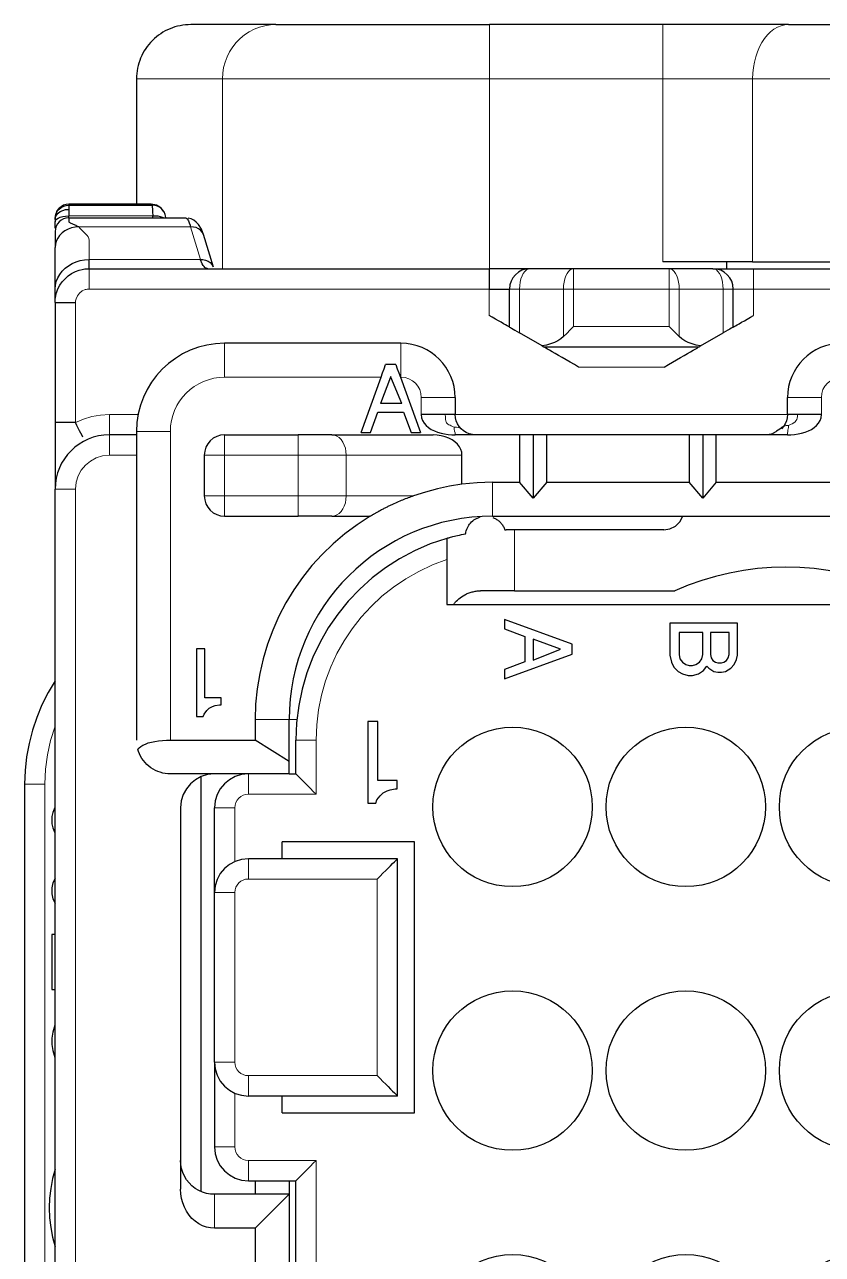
# Model space of a CAD drawing. Header units: millimetres. Extents: x 1762 to 3573, y 2019 to 2959.
# Drawn here: x 1972.1 to 1993.27, y 2803.15 to 2835.79 of the extents above; entities that cross this region are included whole.
import ezdxf

# ---------------------------------------------------------------- set-up
doc = ezdxf.new("R2010")
doc.units = ezdxf.units.MM
doc.layers.add('AM_6', color=3, linetype='Continuous', lineweight=25)
doc.layers.add('线色线径', color=1, linetype='Continuous')

# ---------------------------------------------------------------- blocks, each defined once
blk = doc.blocks.new('*U18')
blk.add_circle((0, 0), 2.117)
blk = doc.blocks.new('*U19')
at = {"layer": 'AM_6', "color": 0, "linetype": 'ByBlock', "lineweight": -2, "transparency": 16777216}
for p in [(0, 21), (4.6, 21), (9.2, 21), (13.8, 21), (18.4, 21), (23, 21), (0, 14), (4.6, 14), (9.2, 14), (13.8, 14), (18.4, 14), (23, 14), (0, 7), (4.6, 7), (9.2, 7), (13.8, 7), (18.4, 7), (23, 7), (0, 0), (4.6, 0), (9.2, 0), (13.8, 0), (18.4, 0), (23, 0)]:
    blk.add_blockref('*U18', p, dxfattribs=at)
blk = doc.blocks.new('A$C4F331E43')
at = {"layer": 'AM_6', "lineweight": 25}
for points in [[(4.41, 62.82), (4.34, 62.818), (4.27, 62.813), (4.199, 62.804), (4.13, 62.792), (4.06, 62.777), (3.992, 62.758), (3.925, 62.736), (3.86, 62.711), (3.795, 62.682), (3.732, 62.651), (3.671, 62.616), (3.612, 62.578), (3.554, 62.538), (3.498, 62.495), (3.445, 62.449), (3.394, 62.4), (3.345, 62.349), (3.299, 62.296), (3.255, 62.24), (3.214, 62.182), (3.176, 62.122), (3.141, 62.06), (3.109, 61.997), (3.08, 61.933), (3.055, 61.867), (3.033, 61.8), (3.013, 61.731), (2.998, 61.662), (2.986, 61.592), (2.977, 61.521), (2.972, 61.451), (2.97, 61.38)], [(6.672, 62.82), (4.41, 62.82)], [(6.672, 62.82), (6.731, 62.82), (6.805, 62.82), (6.894, 62.82), (6.998, 62.82), (7.116, 62.82), (7.248, 62.82), (7.393, 62.82), (7.552, 62.82), (7.724, 62.82), (7.908, 62.82), (8.104, 62.82), (8.311, 62.82), (8.529, 62.82), (8.757, 62.82), (8.995, 62.82), (9.241, 62.82), (9.496, 62.82), (9.759, 62.82), (10.029, 62.82), (10.304, 62.82), (10.585, 62.82), (10.871, 62.82), (11.161, 62.82), (11.454, 62.82), (11.749, 62.82), (12.046, 62.82), (12.344, 62.82)], [(16.943, 62.82), (12.344, 62.82)], [(20.277, 62.82), (20.061, 62.82), (19.837, 62.82), (19.603, 62.82), (19.361, 62.82), (19.111, 62.82), (18.855, 62.82), (18.593, 62.82), (18.326, 62.82), (18.055, 62.82), (17.78, 62.82), (17.502, 62.82), (17.223, 62.82), (16.943, 62.82)], [(20.277, 62.82), (20.656, 62.82), (21.044, 62.82), (21.442, 62.82)], [(2.97, 61.38), (2.97, 58.05)], [(1.17, 58.05), (1.102, 58.043), (1.037, 58.025), (1.004, 58.01), (0.973, 57.991), (0.943, 57.969), (0.915, 57.945), (0.891, 57.917), (0.869, 57.887), (0.85, 57.855), (0.835, 57.822), (0.817, 57.758), (0.81, 57.69)], [(0.81, 57.677), (0.816, 57.74), (0.835, 57.805), (0.869, 57.866), (0.915, 57.922), (0.973, 57.967), (1.038, 57.999), (1.105, 58.017), (1.17, 58.023)], [(0.81, 57.645), (0.819, 57.705), (0.846, 57.762), (0.889, 57.813), (0.946, 57.856), (1.014, 57.888), (1.09, 57.908), (1.17, 57.915)], [(1.17, 58.05), (1.17, 58.036), (1.17, 58.029)], [(3.364, 58.05), (1.17, 58.05)], [(1.17, 58.023), (1.17, 58.012), (1.17, 58.004), (1.17, 57.997), (1.17, 57.958), (1.17, 57.915)], [(1.17, 58.023), (3.385, 58.023)], [(1.17, 57.915), (1.17, 57.864), (1.17, 57.808), (1.17, 57.775), (1.17, 57.741)], [(3.695, 57.86), (3.664, 57.904), (3.627, 57.944), (3.588, 57.977), (3.544, 58.004), (3.499, 58.025), (3.453, 58.039), (3.408, 58.047), (3.363, 58.05)], [(3.364, 58.05), (3.373, 58.046), (3.381, 58.035), (3.384, 58.026)], [(3.385, 58.023), (3.386, 58.012), (3.387, 58.004), (3.387, 57.996), (3.388, 57.984), (3.389, 57.975), (3.393, 57.93), (3.396, 57.875), (3.399, 57.813), (3.401, 57.778), (3.402, 57.741)], [(3.7, 57.851), (3.656, 57.912), (3.597, 57.962), (3.529, 57.997), (3.456, 58.017), (3.385, 58.023)], [(3.749, 57.69), (3.736, 57.748), (3.729, 57.776), (3.72, 57.802), (3.711, 57.827), (3.701, 57.85)], [(0.81, 57.587), (0.819, 57.621), (0.846, 57.654), (0.889, 57.683), (0.946, 57.708), (1.014, 57.726), (1.09, 57.738), (1.17, 57.741)], [(1.17, 57.69), (1.097, 57.683), (1.03, 57.662), (0.969, 57.629), (0.915, 57.585), (0.871, 57.531), (0.838, 57.47), (0.817, 57.403), (0.81, 57.33)], [(0.81, 57.677), (0.81, 57.659), (0.81, 57.645)], [(0.81, 57.645), (0.81, 57.628), (0.81, 57.609), (0.81, 57.598), (0.81, 57.587)], [(0.81, 57.421), (0.81, 57.443), (0.81, 57.49), (0.81, 57.538), (0.81, 57.562), (0.81, 57.587)], [(1.17, 57.687), (1.17, 57.7), (1.17, 57.72), (1.17, 57.741)], [(1.17, 57.69), (1.17, 57.679), (1.17, 57.659), (1.17, 57.629), (1.17, 57.616), (1.17, 57.602), (1.172, 57.592), (1.178, 57.583), (1.187, 57.574), (1.199, 57.565), (1.214, 57.556), (1.231, 57.547), (1.25, 57.538), (1.27, 57.529), (1.292, 57.52), (1.314, 57.511), (1.336, 57.502), (1.359, 57.492), (1.381, 57.482), (1.402, 57.471), (1.422, 57.461), (1.44, 57.449)], [(1.17, 57.69), (4.275, 57.69)], [(3.402, 57.741), (3.466, 57.743), (3.533, 57.74), (3.598, 57.73), (3.656, 57.713), (3.704, 57.691)], [(3.407, 57.687), (3.406, 57.697), (3.404, 57.719), (3.402, 57.741)], [(4.275, 57.69), (4.283, 57.689), (4.305, 57.677), (4.321, 57.661), (4.337, 57.637), (4.352, 57.607), (4.372, 57.556), (4.391, 57.493), (4.393, 57.485), (4.395, 57.477), (4.399, 57.463), (4.402, 57.449)], [(4.745, 57.248), (4.692, 57.393), (4.613, 57.516), (4.557, 57.576), (4.494, 57.626), (4.421, 57.663), (4.34, 57.684)], [(1.44, 57.449), (1.341, 57.442), (1.245, 57.422), (1.154, 57.389), (1.07, 57.345), (0.995, 57.289), (0.93, 57.224), (0.879, 57.151), (0.841, 57.072), (0.818, 56.989), (0.81, 56.903)], [(0.81, 57.33), (0.81, 57.315), (0.81, 57.281), (0.81, 57.271), (0.81, 57.259), (0.81, 57.25), (0.81, 57.238), (0.81, 57.222), (0.81, 57.204), (0.81, 57.184), (0.81, 57.162), (0.81, 57.138), (0.81, 57.113), (0.81, 57.087), (0.81, 57.06), (0.81, 57.033), (0.81, 57.006), (0.81, 56.979), (0.81, 56.953), (0.81, 56.927), (0.81, 56.903)], [(4.745, 57.248), (4.716, 57.308), (4.673, 57.36), (4.617, 57.402), (4.551, 57.432), (4.479, 57.447), (4.402, 57.449)], [(5.01, 56.38), (4.878, 56.814), (4.745, 57.248)], [(0.81, 55.802), (0.81, 56.062), (0.81, 56.322), (0.81, 56.369), (0.81, 56.424), (0.81, 56.485), (0.81, 56.552), (0.81, 56.622), (0.81, 56.694), (0.81, 56.766), (0.81, 56.836), (0.81, 56.903)], [(0.81, 55.802), (0.818, 55.903), (0.841, 56.003), (0.879, 56.1), (0.931, 56.191), (0.996, 56.276), (1.074, 56.353), (1.162, 56.42), (1.26, 56.477), (1.366, 56.522), (1.477, 56.555), (1.593, 56.574), (1.71, 56.581)], [(1.71, 56.34), (1.71, 56.363), (1.71, 56.401), (1.71, 56.458), (1.71, 56.533), (1.71, 56.556), (1.71, 56.581)], [(4.816, 56.351), (4.806, 56.356), (4.796, 56.364), (4.785, 56.373), (4.762, 56.398), (4.739, 56.429), (4.717, 56.468), (4.695, 56.513), (4.686, 56.535), (4.676, 56.558), (4.672, 56.569), (4.667, 56.581)], [(4.667, 56.581), (4.734, 56.581), (4.803, 56.568), (4.869, 56.541), (4.928, 56.502), (4.974, 56.451), (5.005, 56.394)], [(19.324, 56.52), (19.142, 56.52), (18.95, 56.52), (18.749, 56.52), (18.541, 56.52), (18.326, 56.52), (18.104, 56.52), (17.878, 56.52), (17.648, 56.52), (17.415, 56.52), (17.179, 56.52), (16.943, 56.52)], [(18.63, 56.52), (18.63, 56.34)], [(19.324, 56.52), (19.748, 56.52), (20.183, 56.52), (20.629, 56.52), (21.085, 56.52), (21.55, 56.52), (22.025, 56.52), (22.509, 56.52), (23.001, 56.52)], [(0.81, 55.44), (0.811, 55.472), (0.812, 55.504), (0.815, 55.536), (0.819, 55.567), (0.831, 55.633), (0.848, 55.698), (0.886, 55.802), (0.937, 55.901), (1, 55.993), (1.074, 56.076), (1.157, 56.15), (1.249, 56.213), (1.348, 56.264), (1.452, 56.302), (1.524, 56.321), (1.597, 56.333), (1.625, 56.336), (1.654, 56.338), (1.682, 56.34), (1.71, 56.34)], [(1.71, 56.34), (12.33, 56.34)], [(4.865, 56.34), (4.852, 56.341), (4.843, 56.342), (4.834, 56.344), (4.827, 56.346), (4.816, 56.351)], [(4.816, 56.351), (4.863, 56.349), (4.909, 56.34)], [(12.33, 56.34), (12.33, 56.316), (12.33, 56.285), (12.33, 56.239), (12.33, 56.202), (12.33, 56.16), (12.33, 56.114), (12.33, 56.038), (12.33, 55.959), (12.33, 55.878), (12.33, 55.8)], [(13.41, 56.34), (13.384, 56.34), (13.352, 56.34), (13.309, 56.34), (13.256, 56.34), (13.193, 56.34), (13.121, 56.34), (13.041, 56.34), (12.954, 56.34), (12.861, 56.34), (12.763, 56.34), (12.659, 56.34), (12.552, 56.34), (12.442, 56.34), (12.33, 56.34)], [(13.41, 56.34), (13.301, 56.329), (13.2, 56.298), (13.108, 56.248), (13.028, 56.182), (12.962, 56.102), (12.912, 56.01), (12.881, 55.909), (12.87, 55.8)], [(14.574, 56.34), (13.41, 56.34)], [(17.106, 56.34), (14.574, 56.34)], [(18.27, 56.34), (17.106, 56.34)], [(18.81, 55.8), (18.799, 55.909), (18.768, 56.01), (18.718, 56.102), (18.652, 56.182), (18.572, 56.248), (18.48, 56.298), (18.379, 56.329), (18.27, 56.34)], [(18.27, 56.34), (18.278, 56.34), (18.301, 56.34), (18.34, 56.34), (18.394, 56.34), (18.461, 56.34), (18.542, 56.34), (18.634, 56.34), (18.736, 56.34), (18.848, 56.34), (18.967, 56.34), (19.092, 56.34), (19.22, 56.34), (19.35, 56.34)], [(19.35, 56.34), (26.37, 56.34)], [(0.81, 55.44), (0.81, 55.461), (0.81, 55.49), (0.81, 55.532), (0.81, 55.586), (0.81, 55.652), (0.81, 55.729), (0.81, 55.764), (0.81, 55.802)], [(12.33, 55.8), (12.414, 55.8), (12.497, 55.8), (12.575, 55.8), (12.647, 55.8), (12.712, 55.8), (12.781, 55.8), (12.831, 55.8), (12.861, 55.8)], [(12.87, 54.79), (12.87, 55.8)], [(18.81, 54.79), (18.81, 55.8)], [(0.81, 55.44), (0.834, 55.44), (0.865, 55.44), (0.911, 55.44), (0.968, 55.44), (1.036, 55.44), (1.112, 55.44), (1.191, 55.44), (1.272, 55.44), (1.35, 55.44)], [(0.81, 55.44), (0.81, 52.254)], [(12.87, 54.79), (12.844, 54.805), (12.811, 54.824), (12.767, 54.849), (12.712, 54.881), (12.647, 54.918), (12.575, 54.96), (12.497, 55.005), (12.414, 55.053), (12.33, 55.101)], [(18.81, 54.79), (18.836, 54.805), (18.869, 54.824), (18.913, 54.849), (18.968, 54.881), (19.033, 54.918), (19.105, 54.96), (19.183, 55.005), (19.266, 55.053), (19.35, 55.101)], [(12.87, 54.79), (12.894, 54.776), (12.923, 54.759), (12.964, 54.735), (13.014, 54.706), (13.073, 54.672), (13.14, 54.634)], [(13.738, 54.289), (13.14, 54.634)], [(14.304, 54.54), (14.236, 54.481), (14.155, 54.428), (14.064, 54.382), (13.962, 54.343), (13.853, 54.312), (13.738, 54.289)], [(14.574, 54.81), (14.48, 54.716), (14.389, 54.625), (14.304, 54.54)], [(17.106, 54.81), (17.2, 54.716), (17.291, 54.625), (17.376, 54.54)], [(17.942, 54.289), (17.827, 54.312), (17.718, 54.343), (17.616, 54.382), (17.525, 54.428), (17.444, 54.481), (17.376, 54.54)], [(17.942, 54.289), (18.54, 54.634)], [(18.81, 54.79), (18.786, 54.776), (18.757, 54.759), (18.716, 54.735), (18.666, 54.706), (18.607, 54.672), (18.54, 54.634)], [(5.31, 54.36), (5.071, 54.348), (4.838, 54.312), (4.614, 54.255), (4.399, 54.176), (4.195, 54.078), (4.002, 53.96), (3.822, 53.826), (3.655, 53.675), (3.504, 53.508), (3.37, 53.328), (3.252, 53.135), (3.154, 52.931), (3.075, 52.716), (3.018, 52.492), (2.982, 52.259), (2.97, 52.02)], [(9.99, 54.36), (5.31, 54.36)], [(11.43, 52.92), (11.423, 53.067), (11.401, 53.21), (11.365, 53.348), (11.317, 53.481), (11.256, 53.606), (11.184, 53.725), (11.101, 53.836), (11.008, 53.938), (10.906, 54.031), (10.795, 54.114), (10.676, 54.186), (10.551, 54.247), (10.418, 54.295), (10.28, 54.331), (10.137, 54.353), (9.99, 54.36)], [(13.738, 54.289), (13.762, 54.275), (13.77, 54.27)], [(13.77, 54.27), (17.91, 54.27)], [(14.705, 53.73), (14.593, 53.795), (14.481, 53.859), (14.374, 53.921), (14.271, 53.981), (14.174, 54.037), (14.085, 54.088), (14.005, 54.134), (13.936, 54.174), (13.877, 54.208), (13.831, 54.235), (13.797, 54.254), (13.777, 54.266)], [(16.975, 53.73), (17.087, 53.795), (17.199, 53.859), (17.306, 53.921), (17.409, 53.981), (17.506, 54.037), (17.595, 54.088), (17.675, 54.134), (17.744, 54.174), (17.803, 54.208), (17.849, 54.235), (17.883, 54.254), (17.903, 54.266)], [(17.942, 54.289), (17.918, 54.275), (17.91, 54.27)], [(21.69, 54.36), (21.543, 54.353), (21.4, 54.331), (21.262, 54.295), (21.13, 54.247), (21.004, 54.186), (20.885, 54.114), (20.774, 54.031), (20.672, 53.938), (20.579, 53.836), (20.496, 53.725), (20.424, 53.606), (20.363, 53.481), (20.315, 53.348), (20.279, 53.21), (20.257, 53.067), (20.25, 52.92)], [(9.462, 53.46), (9.503, 53.574), (9.543, 53.686), (9.583, 53.794)], [(9.853, 53.794), (9.583, 53.794)], [(9.853, 53.794), (9.892, 53.686), (9.932, 53.574), (9.974, 53.46)], [(8.93, 51.994), (9.462, 53.46)], [(9.711, 53.46), (9.448, 52.759)], [(9.718, 53.479), (9.711, 53.46)], [(9.725, 53.46), (9.718, 53.479)], [(10.01, 52.759), (9.725, 53.46)], [(9.974, 53.46), (10.505, 51.994)], [(11.43, 52.92), (11.43, 52.47)], [(20.25, 52.47), (20.25, 52.92)], [(10.01, 52.759), (9.448, 52.759)], [(0.81, 52.254), (0.81, 52.124), (0.81, 51.991), (0.81, 51.857), (0.81, 51.722), (0.81, 51.588), (0.81, 51.456), (0.81, 51.327), (0.81, 51.203), (0.81, 51.085), (0.81, 50.973), (0.81, 50.87), (0.81, 50.777), (0.81, 50.695), (0.81, 50.624), (0.81, 50.567), (0.81, 50.525), (0.81, 50.499), (0.81, 50.49)], [(1.35, 52.254), (1.272, 52.254), (1.191, 52.254), (1.112, 52.254), (1.036, 52.254), (0.99, 52.254), (0.948, 52.254), (0.911, 52.254), (0.865, 52.254), (0.834, 52.254), (0.816, 52.254)], [(1.545, 51.871), (1.524, 51.914), (1.494, 51.971), (1.461, 52.035), (1.426, 52.105), (1.388, 52.178), (1.35, 52.254)], [(9.178, 51.994), (9.38, 52.534)], [(9.38, 52.534), (10.055, 52.534)], [(10.055, 52.534), (10.258, 51.994)], [(10.53, 52.47), (10.539, 52.384), (10.564, 52.307), (10.604, 52.238), (10.657, 52.176), (10.721, 52.122), (10.794, 52.075), (10.876, 52.035), (10.963, 52.002), (11.055, 51.975), (11.149, 51.955), (11.244, 51.941), (11.338, 51.933), (11.43, 51.93)], [(11.166, 52.47), (11.091, 52.47), (11.009, 52.47), (10.921, 52.47), (10.827, 52.47), (10.73, 52.47), (10.631, 52.47), (10.53, 52.47)], [(11.43, 52.47), (11.407, 52.47), (11.379, 52.47), (11.341, 52.47), (11.292, 52.47), (11.234, 52.47), (11.166, 52.47)], [(11.588, 52.088), (11.533, 52.153), (11.489, 52.225), (11.456, 52.303), (11.437, 52.386), (11.43, 52.47)], [(20.25, 52.47), (20.243, 52.386), (20.224, 52.303), (20.191, 52.225), (20.147, 52.153), (20.092, 52.088)], [(20.25, 51.93), (20.342, 51.933), (20.436, 51.941), (20.531, 51.955), (20.625, 51.975), (20.717, 52.002), (20.804, 52.035), (20.886, 52.075), (20.959, 52.122), (21.023, 52.176), (21.076, 52.238), (21.116, 52.307), (21.141, 52.384), (21.15, 52.47)], [(20.514, 52.47), (20.446, 52.47), (20.388, 52.47), (20.339, 52.47), (20.3, 52.47), (20.273, 52.47), (20.256, 52.47)], [(21.15, 52.47), (21.049, 52.47), (20.95, 52.47), (20.853, 52.47), (20.76, 52.47), (20.671, 52.47), (20.589, 52.47), (20.514, 52.47)], [(2.25, 51.93), (2.103, 51.923), (1.96, 51.901), (1.822, 51.865), (1.689, 51.817), (1.564, 51.756), (1.445, 51.684), (1.334, 51.601), (1.232, 51.508), (1.139, 51.406), (1.056, 51.295), (0.984, 51.176), (0.923, 51.051), (0.875, 50.918), (0.839, 50.78), (0.817, 50.637), (0.81, 50.49)], [(2.97, 51.93), (2.25, 51.93)], [(2.97, 52.02), (2.97, 43.83)], [(5.31, 51.93), (5.201, 51.919), (5.1, 51.888), (5.008, 51.838), (4.928, 51.772), (4.862, 51.692), (4.812, 51.6), (4.781, 51.499), (4.77, 51.39)], [(5.31, 51.93), (7.264, 51.93)], [(8.155, 51.93), (8.05, 51.93), (7.935, 51.93), (7.811, 51.93), (7.681, 51.93), (7.545, 51.93), (7.406, 51.93), (7.264, 51.93)], [(8.155, 51.93), (10.846, 51.93)], [(8.93, 51.994), (9.178, 51.994)], [(10.258, 51.994), (10.505, 51.994)], [(11.61, 51.39), (11.602, 51.467), (11.579, 51.542), (11.541, 51.614), (11.489, 51.682), (11.423, 51.744), (11.346, 51.798), (11.259, 51.844), (11.164, 51.881), (11.061, 51.908), (10.955, 51.925), (10.846, 51.93)], [(13.14, 51.93), (11.43, 51.93)], [(11.97, 51.93), (11.886, 51.937), (11.803, 51.956), (11.725, 51.989), (11.653, 52.033), (11.588, 52.088)], [(13.5, 51.93), (13.14, 51.93)], [(13.14, 51.93), (13.14, 50.67)], [(13.5, 51.93), (13.5, 50.254)], [(13.86, 51.93), (13.5, 51.93)], [(13.86, 50.67), (13.86, 51.93)], [(17.64, 51.93), (13.86, 51.93)], [(17.64, 51.93), (17.64, 50.67)], [(18, 51.93), (17.64, 51.93)], [(18, 51.93), (18, 50.254)], [(18.36, 51.93), (18, 51.93)], [(18.36, 50.67), (18.36, 51.93)], [(20.25, 51.93), (18.36, 51.93)], [(19.865, 51.953), (19.71, 51.93)], [(20.127, 52.144), (20.044, 52.083), (19.958, 52.024), (19.94, 52.013), (19.922, 52.001), (19.908, 51.992), (19.893, 51.984), (19.881, 51.977), (19.871, 51.972), (19.864, 51.969)], [(1.595, 51.773), (1.591, 51.781)], [(4.77, 51.39), (4.77, 50.31)], [(11.61, 50.618), (11.61, 51.39)], [(11.61, 50.618), (11.282, 50.566), (10.957, 50.498), (10.637, 50.412), (10.321, 50.31)], [(12.42, 50.67), (12.014, 50.657), (11.61, 50.618)], [(12.42, 50.67), (13.14, 50.67)], [(13.5, 50.254), (13.14, 50.67)], [(13.86, 50.67), (13.5, 50.254)], [(13.86, 50.67), (17.64, 50.67)], [(18, 50.254), (17.64, 50.67)], [(18.36, 50.67), (18, 50.254)], [(18.36, 50.67), (26.64, 50.67)], [(0.81, 12.33), (0.81, 50.49)], [(4.77, 50.31), (4.781, 50.201), (4.812, 50.1), (4.862, 50.008), (4.928, 49.928), (5.008, 49.862), (5.1, 49.812), (5.201, 49.781), (5.31, 49.77)], [(10.321, 50.31), (10.285, 50.297), (10.25, 50.284), (10.214, 50.271), (10.178, 50.258), (10.142, 50.244), (10.105, 50.229), (10.068, 50.215), (10.031, 50.2), (9.994, 50.184), (9.957, 50.168), (9.919, 50.152), (9.881, 50.136), (9.842, 50.118), (9.803, 50.101), (9.784, 50.092), (9.764, 50.083), (9.744, 50.073), (9.724, 50.064), (9.704, 50.054), (9.684, 50.045), (9.663, 50.035), (9.643, 50.025), (9.622, 50.014), (9.601, 50.004), (9.58, 49.993), (9.559, 49.983), (9.537, 49.972), (9.516, 49.961), (9.494, 49.949), (9.472, 49.938), (9.45, 49.926), (9.427, 49.914), (9.416, 49.908), (9.405, 49.902), (9.393, 49.895), (9.382, 49.889), (9.366, 49.88), (9.35, 49.871), (9.334, 49.862), (9.318, 49.854), (9.303, 49.845), (9.288, 49.836), (9.274, 49.828), (9.26, 49.82), (9.249, 49.814), (9.238, 49.808), (9.229, 49.802), (9.22, 49.797), (9.213, 49.792), (9.2, 49.785), (9.192, 49.78), (9.182, 49.774)], [(5.31, 49.77), (7.264, 49.77)], [(9.175, 49.77), (8.828, 49.546), (8.5, 49.302), (8.189, 49.038), (7.898, 48.757), (7.627, 48.458), (7.375, 48.144), (7.145, 47.815), (6.937, 47.472), (6.75, 47.117), (6.587, 46.75), (6.447, 46.373), (6.331, 45.987), (6.24, 45.592), (6.174, 45.19), (6.133, 44.783), (6.12, 44.37)], [(12.42, 49.77), (12.142, 49.763), (11.868, 49.742), (11.598, 49.708), (11.332, 49.66), (11.07, 49.6), (10.814, 49.527), (10.563, 49.442), (10.318, 49.346), (10.079, 49.238), (9.846, 49.118), (9.62, 48.988), (9.401, 48.848), (9.189, 48.697), (8.985, 48.537), (8.789, 48.367), (8.602, 48.188), (8.423, 48.001), (8.253, 47.805), (8.093, 47.601), (7.942, 47.389), (7.802, 47.17), (7.672, 46.944), (7.553, 46.711), (7.444, 46.472), (7.348, 46.227), (7.263, 45.976), (7.19, 45.72), (7.13, 45.458), (7.082, 45.192), (7.048, 44.922), (7.027, 44.648), (7.02, 44.37)], [(8.155, 49.77), (8.05, 49.77), (7.935, 49.77), (7.811, 49.77), (7.681, 49.77), (7.545, 49.77), (7.406, 49.77), (7.264, 49.77)], [(8.155, 49.77), (9.175, 49.77)], [(11.705, 49.306), (11.708, 49.325), (11.712, 49.343), (11.723, 49.384), (11.736, 49.424), (11.752, 49.461), (11.77, 49.496), (11.791, 49.53), (11.813, 49.561), (11.838, 49.59), (11.864, 49.618), (11.895, 49.646), (11.928, 49.671), (11.945, 49.683), (11.963, 49.693), (11.981, 49.704), (11.999, 49.713), (12.018, 49.722), (12.037, 49.73), (12.057, 49.738), (12.077, 49.745), (12.096, 49.75)], [(12.42, 49.77), (50.04, 49.77)], [(12.425, 49.737), (12.466, 49.72), (12.487, 49.71), (12.508, 49.699), (12.528, 49.687), (12.548, 49.674), (12.567, 49.66), (12.586, 49.645), (12.604, 49.629), (12.621, 49.613), (12.638, 49.595), (12.654, 49.577), (12.669, 49.558), (12.683, 49.539), (12.696, 49.519), (12.709, 49.498), (12.72, 49.477), (12.731, 49.455), (12.741, 49.433), (12.749, 49.41)], [(16.965, 49.41), (17.13, 49.436), (17.277, 49.509), (17.395, 49.623), (17.474, 49.77)], [(11.205, 49.183), (11.213, 49.186), (11.224, 49.189), (11.238, 49.193), (11.247, 49.195), (11.257, 49.198), (11.267, 49.201), (11.279, 49.204), (11.305, 49.212), (11.336, 49.22), (11.369, 49.229), (11.407, 49.238), (11.448, 49.249), (11.493, 49.26), (11.541, 49.271), (11.593, 49.282), (11.648, 49.294), (11.705, 49.306)], [(12.749, 49.41), (12.757, 49.41), (12.765, 49.41), (12.772, 49.41), (12.78, 49.41)], [(13.005, 49.41), (12.892, 49.41), (12.78, 49.41)], [(16.965, 49.41), (13.005, 49.41)], [(11.205, 49.183), (10.769, 49.035), (10.351, 48.854), (9.954, 48.642), (9.577, 48.4), (9.224, 48.131), (8.894, 47.835), (8.59, 47.515), (8.312, 47.173), (8.062, 46.81), (7.841, 46.427), (7.651, 46.028), (7.492, 45.612), (7.366, 45.183), (7.275, 44.742), (7.219, 44.29), (7.2, 43.83)], [(11.205, 49.183), (11.205, 49.172), (11.205, 49.158), (11.205, 49.149), (11.205, 49.138), (11.205, 49.127), (11.205, 49.114), (11.205, 49.1), (11.205, 49.085), (11.205, 49.068), (11.205, 49.051), (11.205, 49.032), (11.205, 49.013), (11.205, 48.993), (11.205, 48.972), (11.205, 48.95), (11.205, 48.927), (11.205, 48.904), (11.205, 48.88), (11.205, 48.855), (11.205, 48.83), (11.205, 48.805), (11.205, 48.779), (11.205, 48.752), (11.205, 48.726), (11.205, 48.699), (11.205, 48.672), (11.205, 48.645), (11.205, 48.618)], [(11.205, 48.618), (11.205, 47.43)], [(23.15, 47.79), (22.796, 47.938), (22.436, 48.066), (22.072, 48.174), (21.703, 48.263), (21.331, 48.331), (20.957, 48.381), (20.581, 48.41), (20.205, 48.42), (19.829, 48.41), (19.453, 48.381), (19.079, 48.331), (18.707, 48.263), (18.339, 48.174), (17.974, 48.066), (17.614, 47.938), (17.26, 47.79)], [(11.398, 47.446), (11.411, 47.463), (11.426, 47.48), (11.44, 47.497), (11.456, 47.513), (11.488, 47.545), (11.523, 47.576), (11.559, 47.606), (11.598, 47.634), (11.639, 47.66), (11.682, 47.685), (11.705, 47.696), (11.728, 47.707), (11.751, 47.718), (11.775, 47.727), (11.8, 47.737), (11.825, 47.745), (11.851, 47.753), (11.877, 47.761), (11.904, 47.767), (11.932, 47.773), (11.96, 47.778), (11.988, 47.782), (12.017, 47.786), (12.046, 47.788), (12.075, 47.79), (12.105, 47.79)], [(13.005, 47.79), (12.817, 47.79), (12.631, 47.79), (12.449, 47.79), (12.273, 47.79), (12.105, 47.79)], [(13.005, 47.79), (17.26, 47.79)], [(11.205, 47.43), (24.03, 47.43)], [(11.398, 47.43), (11.398, 47.446)], [(4.788, 46.251), (4.563, 46.251)], [(4.563, 46.251), (4.563, 44.451)], [(4.788, 44.946), (4.788, 46.251)], [(0.81, 45.4), (0.623, 45.088), (0.46, 44.765), (0.321, 44.431), (0.207, 44.089), (0.117, 43.739), (0.052, 43.384), (0.013, 43.023), (0, 42.66)], [(5.215, 44.946), (4.788, 44.946)], [(4.99, 44.721), (5.058, 44.744)], [(5.058, 44.744), (5.17, 44.766)], [(5.17, 44.766), (5.215, 44.766)], [(5.215, 44.766), (5.215, 44.946)], [(4.563, 44.451), (4.743, 44.451)], [(4.743, 44.451), (4.765, 44.519)], [(4.765, 44.519), (4.833, 44.609)], [(4.833, 44.609), (4.9, 44.676)], [(4.9, 44.676), (4.99, 44.721)], [(6.12, 44.37), (6.12, 43.83)], [(7.02, 43.263), (7.02, 44.37)], [(3.003, 43.59), (3.037, 43.626), (3.083, 43.661), (3.14, 43.694), (3.207, 43.724), (3.284, 43.751), (3.368, 43.774), (3.46, 43.794), (3.557, 43.81), (3.659, 43.821), (3.764, 43.828), (3.87, 43.83)], [(3.87, 43.83), (6.12, 43.83)], [(7.02, 43.263), (6.12, 43.83)], [(7.2, 42.93), (7.2, 43.83)], [(3.87, 42.93), (3.801, 42.933), (3.733, 42.941), (3.665, 42.954), (3.599, 42.972), (3.534, 42.995), (3.471, 43.023), (3.411, 43.056), (3.353, 43.093), (3.298, 43.135), (3.247, 43.181), (3.199, 43.23), (3.155, 43.283), (3.115, 43.34), (3.08, 43.399), (3.049, 43.46), (3.024, 43.524), (3.003, 43.59)], [(7.02, 42.93), (7.02, 43.263)], [(7.02, 42.93), (3.87, 42.93)], [(5.04, 42.93), (4.859, 42.912), (4.69, 42.859), (4.537, 42.776), (4.404, 42.666), (4.294, 42.533), (4.211, 42.38), (4.158, 42.211), (4.14, 42.03)], [(4.68, 42.855), (4.68, 31.845)], [(5.94, 42.93), (5.759, 42.912), (5.59, 42.859), (5.437, 42.776), (5.304, 42.666), (5.194, 42.533), (5.111, 42.38), (5.058, 42.211), (5.04, 42.03)], [(7.02, 42.93), (7.2, 42.93)], [(7.2, 42.93), (7.222, 42.908), (7.249, 42.881), (7.286, 42.844), (7.332, 42.798), (7.386, 42.744), (7.448, 42.682), (7.516, 42.614), (7.588, 42.542), (7.663, 42.467), (7.74, 42.39)], [(0, 42.66), (0, 20.16)], [(0.753, 41.906), (0.726, 41.798)], [(0.726, 41.798), (0.726, 41.609)], [(0.807, 42.041), (0.753, 41.906)], [(4.14, 42.03), (4.14, 31.909)], [(5.04, 39.78), (5.04, 42.03)], [(0.726, 41.609), (0.753, 41.501)], [(0.753, 41.501), (0.807, 41.366)], [(6.84, 40.68), (6.84, 41.13)], [(10.35, 41.13), (6.84, 41.13)], [(10.35, 33.93), (10.35, 41.13)], [(5.94, 40.68), (5.759, 40.662), (5.59, 40.609), (5.437, 40.526), (5.304, 40.416), (5.194, 40.283), (5.111, 40.13), (5.058, 39.961), (5.04, 39.78)], [(9.9, 40.68), (5.94, 40.68)], [(9.36, 40.14), (9.437, 40.217), (9.512, 40.292), (9.584, 40.364), (9.652, 40.432), (9.714, 40.494), (9.768, 40.548), (9.814, 40.594), (9.851, 40.631), (9.878, 40.658), (9.895, 40.674)], [(9.9, 34.38), (9.9, 40.68)], [(0.81, 40.156), (0.753, 40.043)], [(0.753, 40.043), (0.726, 39.908)], [(0.726, 39.908), (0.726, 39.746)], [(0.726, 39.746), (0.753, 39.611)], [(0.753, 39.611), (0.81, 39.497)], [(5.04, 35.28), (5.04, 39.78)], [(0.81, 38.666), (0.726, 38.666)], [(0.726, 38.666), (0.726, 37.208)], [(0.726, 37.208), (0.81, 37.208)], [(0.807, 36.263), (0.753, 36.074)], [(0.753, 36.074), (0.726, 35.912)], [(0.726, 35.912), (0.726, 35.75)], [(0.726, 35.75), (0.753, 35.588)], [(0.753, 35.588), (0.807, 35.399)], [(5.04, 35.28), (5.058, 35.099), (5.111, 34.93), (5.194, 34.777), (5.304, 34.644), (5.437, 34.534), (5.59, 34.451), (5.759, 34.398), (5.94, 34.38)], [(5.04, 35.28), (5.04, 33.03)], [(9.36, 34.92), (9.437, 34.843), (9.512, 34.768), (9.584, 34.696), (9.652, 34.628), (9.714, 34.566), (9.768, 34.512), (9.814, 34.466), (9.851, 34.429), (9.878, 34.402), (9.895, 34.386)], [(9.9, 34.38), (5.94, 34.38)], [(6.84, 33.93), (6.84, 34.38)], [(6.84, 33.93), (10.35, 33.93)], [(5.04, 33.03), (5.058, 32.849), (5.111, 32.68), (5.194, 32.527), (5.304, 32.394), (5.437, 32.284), (5.59, 32.201), (5.759, 32.148), (5.94, 32.13)], [(5.04, 31.77), (4.932, 31.777), (4.825, 31.796), (4.721, 31.828), (4.622, 31.873), (4.529, 31.929), (4.443, 31.996), (4.366, 32.073), (4.299, 32.159), (4.243, 32.252), (4.198, 32.351), (4.166, 32.455), (4.147, 32.562), (4.14, 32.67)], [(7.74, 32.67), (7.663, 32.593), (7.588, 32.518), (7.516, 32.446), (7.448, 32.378), (7.386, 32.316), (7.332, 32.262), (7.286, 32.216), (7.249, 32.179), (7.222, 32.152), (7.206, 32.135)], [(0.81, 32.44), (0.742, 32.186), (0.693, 31.929), (0.664, 31.67), (0.654, 31.41), (0.664, 31.15), (0.693, 30.891), (0.742, 30.634), (0.81, 30.38)], [(5.94, 32.13), (7.2, 32.13)], [(6.12, 32.13), (6.12, 31.77)], [(7.02, 32.13), (7.02, 31.77)], [(7.2, 29.97), (7.2, 32.13)], [(5.04, 30.87), (4.932, 30.878), (4.825, 30.9), (4.721, 30.938), (4.622, 30.989), (4.529, 31.054), (4.443, 31.131), (4.366, 31.22), (4.299, 31.319), (4.243, 31.426), (4.198, 31.541), (4.166, 31.661), (4.147, 31.784), (4.14, 31.909)], [(7.02, 31.77), (5.04, 31.77)], [(7.02, 31.77), (6.12, 30.87)], [(7.02, 31.77), (7.02, 22.95)], [(6.12, 30.87), (5.04, 30.87)], [(6.12, 30.87), (6.12, 23.85)]]:
    blk.add_lwpolyline(points, dxfattribs=at)
at = {"layer": 'AM_6', "lineweight": 9}
for points in [[(5.253, 61.38), (5.261, 61.531), (5.284, 61.679), (5.323, 61.825), (5.376, 61.966), (5.443, 62.1), (5.524, 62.226), (5.618, 62.344), (5.723, 62.45), (5.838, 62.545), (5.963, 62.627), (6.095, 62.696), (6.233, 62.75), (6.377, 62.789), (6.523, 62.812), (6.672, 62.82)], [(12.344, 61.38), (12.344, 61.531), (12.344, 61.679), (12.344, 61.825), (12.344, 61.966), (12.344, 62.1), (12.344, 62.226), (12.344, 62.344), (12.344, 62.45), (12.344, 62.545), (12.344, 62.627), (12.344, 62.696), (12.344, 62.75), (12.344, 62.789), (12.344, 62.812), (12.344, 62.82)], [(16.943, 62.82), (16.943, 62.812), (16.943, 62.789), (16.943, 62.75), (16.943, 62.696), (16.943, 62.627), (16.943, 62.545), (16.943, 62.45), (16.943, 62.344), (16.943, 62.226), (16.943, 62.1), (16.943, 61.966), (16.943, 61.825), (16.943, 61.679), (16.943, 61.531), (16.943, 61.38)], [(20.277, 62.82), (20.177, 62.812), (20.079, 62.789), (19.982, 62.75), (19.889, 62.696), (19.8, 62.627), (19.717, 62.545), (19.639, 62.45), (19.569, 62.344), (19.506, 62.226), (19.452, 62.1), (19.406, 61.966), (19.371, 61.825), (19.345, 61.679), (19.329, 61.531), (19.324, 61.38)], [(5.253, 61.38), (2.97, 61.38)], [(5.253, 61.38), (5.319, 61.38), (5.4, 61.38), (5.496, 61.38), (5.607, 61.38), (5.733, 61.38), (5.873, 61.38), (6.027, 61.38), (6.194, 61.38), (6.375, 61.38), (6.569, 61.38), (6.775, 61.38), (6.993, 61.38), (7.223, 61.38), (7.464, 61.38), (7.716, 61.38), (7.978, 61.38), (8.249, 61.38), (8.529, 61.38), (8.817, 61.38), (9.113, 61.38), (9.416, 61.38), (9.725, 61.38), (10.04, 61.38), (10.36, 61.38), (10.684, 61.38), (11.011, 61.38), (11.342, 61.38), (11.675, 61.38), (12.009, 61.38), (12.344, 61.38)], [(5.253, 61.38), (5.253, 56.34)], [(16.943, 61.38), (12.344, 61.38)], [(12.344, 61.38), (12.344, 56.34)], [(19.324, 61.38), (19.142, 61.38), (18.95, 61.38), (18.749, 61.38), (18.541, 61.38), (18.326, 61.38), (18.104, 61.38), (17.878, 61.38), (17.648, 61.38), (17.415, 61.38), (17.179, 61.38), (16.943, 61.38)], [(16.943, 61.38), (16.943, 56.52)], [(19.324, 61.38), (19.719, 61.38), (20.124, 61.38), (20.538, 61.38), (20.961, 61.38), (21.393, 61.38)], [(19.324, 61.38), (19.324, 56.52)], [(1.17, 57.741), (3.402, 57.741)], [(1.71, 56.581), (1.71, 56.841), (1.71, 57.102), (1.704, 57.143), (1.686, 57.183), (1.66, 57.221), (1.627, 57.26), (1.59, 57.297), (1.55, 57.335), (1.511, 57.372), (1.473, 57.41), (1.44, 57.449)], [(1.44, 57.449), (4.402, 57.449)], [(4.667, 56.581), (4.402, 57.449)], [(1.71, 56.581), (4.667, 56.581)], [(1.71, 56.34), (1.71, 56.316), (1.71, 56.285), (1.71, 56.239), (1.71, 56.182), (1.71, 56.114), (1.71, 56.038), (1.71, 55.959), (1.71, 55.878), (1.71, 55.8)], [(13.14, 55.8), (13.144, 55.894), (13.156, 55.985), (13.176, 56.07), (13.203, 56.147), (13.236, 56.214), (13.275, 56.268), (13.318, 56.307), (13.363, 56.332), (13.41, 56.34)], [(14.304, 55.8), (14.308, 55.894), (14.32, 55.985), (14.34, 56.07), (14.367, 56.147), (14.4, 56.214), (14.439, 56.268), (14.481, 56.307), (14.527, 56.332), (14.574, 56.34)], [(14.574, 55.8), (14.574, 55.894), (14.574, 55.985), (14.574, 56.07), (14.574, 56.147), (14.574, 56.214), (14.574, 56.268), (14.574, 56.307), (14.574, 56.332), (14.574, 56.34)], [(17.106, 55.8), (17.106, 55.894), (17.106, 55.985), (17.106, 56.07), (17.106, 56.147), (17.106, 56.214), (17.106, 56.268), (17.106, 56.307), (17.106, 56.332), (17.106, 56.34)], [(17.376, 55.8), (17.372, 55.894), (17.36, 55.985), (17.34, 56.07), (17.313, 56.147), (17.28, 56.214), (17.241, 56.268), (17.199, 56.307), (17.153, 56.332), (17.106, 56.34)], [(18.54, 55.8), (18.536, 55.894), (18.524, 55.985), (18.504, 56.07), (18.477, 56.147), (18.444, 56.214), (18.405, 56.268), (18.362, 56.307), (18.317, 56.332), (18.27, 56.34)], [(19.35, 56.34), (19.35, 56.332), (19.35, 56.307), (19.35, 56.268), (19.35, 56.214), (19.35, 56.147), (19.35, 56.07), (19.35, 55.985), (19.35, 55.894), (19.35, 55.8)], [(1.35, 55.44), (1.35, 55.453), (1.351, 55.465), (1.352, 55.478), (1.354, 55.491), (1.358, 55.517), (1.365, 55.543), (1.401, 55.624), (1.455, 55.695), (1.526, 55.749), (1.607, 55.785), (1.636, 55.792), (1.665, 55.797), (1.676, 55.798), (1.688, 55.799), (1.699, 55.8), (1.71, 55.8)], [(1.71, 55.8), (12.33, 55.8)], [(12.33, 55.101), (12.33, 55.8)], [(13.14, 55.8), (13.063, 55.8), (12.996, 55.8), (12.942, 55.8), (12.903, 55.8), (12.878, 55.8), (12.87, 55.8)], [(14.304, 55.8), (13.14, 55.8)], [(13.14, 54.634), (13.14, 55.8)], [(14.304, 55.8), (14.389, 55.8), (14.48, 55.8), (14.574, 55.8)], [(14.304, 54.54), (14.304, 55.8)], [(17.106, 55.8), (14.574, 55.8)], [(14.574, 54.81), (14.574, 55.8)], [(17.376, 55.8), (17.291, 55.8), (17.2, 55.8), (17.106, 55.8)], [(17.106, 55.8), (17.106, 54.81)], [(17.376, 55.8), (17.376, 54.54)], [(18.54, 55.8), (17.376, 55.8)], [(18.81, 55.8), (18.802, 55.8), (18.777, 55.8), (18.738, 55.8), (18.684, 55.8), (18.617, 55.8), (18.54, 55.8)], [(18.54, 54.634), (18.54, 55.8)], [(18.81, 55.8), (18.818, 55.8), (18.843, 55.8), (18.882, 55.8), (18.936, 55.8), (19.003, 55.8), (19.08, 55.8), (19.165, 55.8), (19.256, 55.8), (19.35, 55.8)], [(19.35, 55.8), (19.35, 55.101)], [(19.35, 55.8), (26.37, 55.8)], [(1.35, 55.44), (1.35, 52.254)], [(14.574, 54.81), (17.106, 54.81)], [(5.31, 53.46), (5.31, 53.577), (5.31, 53.693), (5.31, 53.804), (5.31, 53.91), (5.31, 54.008), (5.31, 54.096), (5.31, 54.174), (5.31, 54.239), (5.31, 54.291), (5.31, 54.329), (5.31, 54.352), (5.31, 54.36)], [(9.99, 53.46), (9.99, 53.577), (9.99, 53.693), (9.99, 53.804), (9.99, 53.91), (9.99, 54.008), (9.99, 54.096), (9.99, 54.174), (9.99, 54.239), (9.99, 54.291), (9.99, 54.329), (9.99, 54.352), (9.99, 54.36)], [(16.975, 53.73), (14.705, 53.73)], [(5.31, 53.46), (5.163, 53.453), (5.02, 53.431), (4.882, 53.395), (4.749, 53.347), (4.624, 53.286), (4.505, 53.214), (4.394, 53.131), (4.292, 53.038), (4.199, 52.936), (4.116, 52.825), (4.044, 52.706), (3.983, 52.581), (3.935, 52.448), (3.899, 52.31), (3.877, 52.167), (3.87, 52.02)], [(9.462, 53.46), (5.31, 53.46)], [(9.725, 53.46), (9.711, 53.46)], [(9.99, 53.46), (9.974, 53.46)], [(10.53, 52.92), (10.519, 53.029), (10.488, 53.13), (10.438, 53.222), (10.372, 53.302), (10.292, 53.368), (10.2, 53.418), (10.099, 53.449), (9.99, 53.46)], [(21.69, 53.46), (21.581, 53.449), (21.48, 53.418), (21.388, 53.368), (21.308, 53.302), (21.242, 53.222), (21.192, 53.13), (21.161, 53.029), (21.15, 52.92)], [(10.53, 52.92), (10.647, 52.92), (10.763, 52.92), (10.874, 52.92), (10.98, 52.92), (11.078, 52.92), (11.166, 52.92), (11.244, 52.92), (11.309, 52.92), (11.362, 52.92), (11.399, 52.92), (11.422, 52.92), (11.43, 52.92)], [(10.53, 52.92), (10.53, 52.47)], [(20.25, 52.92), (20.258, 52.92), (20.281, 52.92), (20.319, 52.92), (20.371, 52.92), (20.436, 52.92), (20.514, 52.92), (20.602, 52.92), (20.7, 52.92), (20.806, 52.92), (20.917, 52.92), (21.033, 52.92), (21.15, 52.92)], [(21.15, 52.47), (21.15, 52.92)], [(2.25, 52.47), (2.017, 52.456), (1.787, 52.415), (1.564, 52.347), (1.35, 52.254)], [(2.25, 51.93), (2.25, 51.938), (2.25, 51.963), (2.25, 52.002), (2.25, 52.056), (2.25, 52.123), (2.25, 52.2), (2.25, 52.285), (2.25, 52.376), (2.25, 52.47)], [(2.25, 52.47), (3.014, 52.47)], [(11.401, 52.133), (11.362, 52.151), (11.326, 52.168), (11.293, 52.184), (11.264, 52.2), (11.238, 52.215), (11.217, 52.231), (11.2, 52.249), (11.186, 52.271), (11.177, 52.301), (11.171, 52.342), (11.168, 52.396), (11.166, 52.47)], [(11.43, 52.47), (20.25, 52.47)], [(20.279, 52.18), (20.33, 52.203), (20.376, 52.226), (20.416, 52.25), (20.449, 52.276), (20.475, 52.305), (20.494, 52.337), (20.505, 52.375), (20.512, 52.418), (20.514, 52.47)], [(2.25, 51.39), (2.25, 51.484), (2.25, 51.575), (2.25, 51.66), (2.25, 51.737), (2.25, 51.804), (2.25, 51.858), (2.25, 51.897), (2.25, 51.922), (2.25, 51.93)], [(3.87, 52.02), (3.753, 52.02), (3.637, 52.02), (3.526, 52.02), (3.42, 52.02), (3.322, 52.02), (3.234, 52.02), (3.156, 52.02), (3.091, 52.02), (3.039, 52.02), (3.001, 52.02), (2.978, 52.02), (2.97, 52.02)], [(3.87, 52.02), (3.87, 43.83)], [(5.31, 51.93), (5.31, 51.922), (5.31, 51.897), (5.31, 51.858), (5.31, 51.804), (5.31, 51.737), (5.31, 51.66), (5.31, 51.575), (5.31, 51.484), (5.31, 51.39)], [(7.264, 51.39), (7.264, 51.484), (7.264, 51.575), (7.264, 51.66), (7.264, 51.737), (7.264, 51.804), (7.264, 51.858), (7.264, 51.897), (7.264, 51.922), (7.264, 51.93)], [(8.537, 51.39), (8.531, 51.484), (8.514, 51.575), (8.486, 51.66), (8.448, 51.737), (8.401, 51.804), (8.346, 51.858), (8.286, 51.897), (8.222, 51.922), (8.155, 51.93)], [(11.401, 52.133), (11.406, 52.081), (11.415, 52.03), (11.425, 51.981), (11.43, 51.93)], [(11.401, 52.133), (11.461, 52.131), (11.51, 52.127), (11.546, 52.119), (11.571, 52.11), (11.584, 52.099), (11.588, 52.091)], [(20.279, 52.18), (20.247, 52.178), (20.218, 52.175), (20.192, 52.17), (20.169, 52.164), (20.149, 52.156), (20.132, 52.147), (20.119, 52.138)], [(20.279, 52.18), (20.277, 52.152), (20.273, 52.122), (20.268, 52.09), (20.262, 52.056), (20.256, 52.019), (20.252, 51.978), (20.25, 51.93)], [(2.25, 51.39), (2.069, 51.372), (1.9, 51.319), (1.747, 51.236), (1.614, 51.126), (1.504, 50.993), (1.421, 50.84), (1.368, 50.671), (1.35, 50.49)], [(2.97, 51.39), (2.25, 51.39)], [(5.31, 51.39), (5.216, 51.39), (5.125, 51.39), (5.04, 51.39), (4.963, 51.39), (4.896, 51.39), (4.842, 51.39), (4.803, 51.39), (4.778, 51.39), (4.77, 51.39)], [(5.31, 51.39), (5.31, 50.31)], [(5.31, 51.39), (7.264, 51.39)], [(8.537, 51.39), (8.406, 51.39), (8.264, 51.39), (8.113, 51.39), (7.953, 51.39), (7.787, 51.39), (7.616, 51.39), (7.441, 51.39), (7.264, 51.39)], [(7.264, 51.39), (7.264, 50.31)], [(8.537, 51.39), (8.537, 50.31)], [(8.537, 51.39), (11.61, 51.39)], [(12.42, 49.77), (12.42, 50.67)], [(1.35, 50.49), (1.256, 50.49), (1.165, 50.49), (1.08, 50.49), (1.003, 50.49), (0.936, 50.49), (0.882, 50.49), (0.843, 50.49), (0.818, 50.49), (0.81, 50.49)], [(1.35, 12.33), (1.35, 50.49)], [(5.31, 50.31), (5.216, 50.31), (5.125, 50.31), (5.04, 50.31), (4.963, 50.31), (4.896, 50.31), (4.842, 50.31), (4.803, 50.31), (4.778, 50.31), (4.77, 50.31)], [(5.31, 49.77), (5.31, 49.778), (5.31, 49.803), (5.31, 49.842), (5.31, 49.896), (5.31, 49.963), (5.31, 50.04), (5.31, 50.125), (5.31, 50.216), (5.31, 50.31)], [(5.31, 50.31), (7.264, 50.31)], [(7.264, 49.77), (7.264, 49.778), (7.264, 49.803), (7.264, 49.842), (7.264, 49.896), (7.264, 49.963), (7.264, 50.04), (7.264, 50.125), (7.264, 50.216), (7.264, 50.31)], [(8.537, 50.31), (8.406, 50.31), (8.264, 50.31), (8.113, 50.31), (7.953, 50.31), (7.787, 50.31), (7.616, 50.31), (7.441, 50.31), (7.264, 50.31)], [(8.155, 49.77), (8.222, 49.778), (8.286, 49.803), (8.346, 49.842), (8.401, 49.896), (8.448, 49.963), (8.486, 50.04), (8.514, 50.125), (8.531, 50.216), (8.537, 50.31)], [(8.537, 50.31), (10.321, 50.31)], [(13.005, 47.79), (13.005, 49.41)], [(11.205, 48.618), (10.825, 48.476), (10.462, 48.306), (10.117, 48.11), (9.791, 47.889), (9.485, 47.644), (9.2, 47.378), (8.937, 47.091), (8.697, 46.785), (8.482, 46.462), (8.291, 46.122), (8.127, 45.768), (7.991, 45.401), (7.883, 45.022), (7.804, 44.633), (7.756, 44.235), (7.74, 43.83)], [(0.81, 44.195), (0.692, 43.821), (0.608, 43.439), (0.557, 43.052), (0.54, 42.66)], [(6.12, 44.37), (7.02, 44.37)], [(7.226, 44.37), (7.124, 44.37), (7.02, 44.37)], [(7.74, 43.83), (7.646, 43.83), (7.555, 43.83), (7.47, 43.83), (7.393, 43.83), (7.326, 43.83), (7.272, 43.83), (7.233, 43.83), (7.208, 43.83), (7.2, 43.83)], [(7.74, 42.39), (7.74, 43.83)], [(5.94, 42.93), (5.94, 42.922), (5.94, 42.897), (5.94, 42.858), (5.94, 42.804), (5.94, 42.737), (5.94, 42.66), (5.94, 42.575), (5.94, 42.484), (5.94, 42.39)], [(0, 42.66), (0.01, 42.66), (0.023, 42.66), (0.032, 42.66), (0.041, 42.66), (0.052, 42.66), (0.064, 42.66), (0.077, 42.66), (0.091, 42.66), (0.106, 42.66), (0.123, 42.66), (0.14, 42.66), (0.158, 42.66), (0.177, 42.66), (0.197, 42.66), (0.218, 42.66), (0.24, 42.66), (0.262, 42.66), (0.285, 42.66), (0.309, 42.66), (0.333, 42.66), (0.358, 42.66), (0.383, 42.66), (0.409, 42.66), (0.435, 42.66), (0.461, 42.66), (0.487, 42.66), (0.514, 42.66), (0.54, 42.66)], [(0.54, 42.66), (0.54, 20.16)], [(5.94, 42.39), (5.867, 42.383), (5.8, 42.362), (5.739, 42.329), (5.685, 42.285), (5.641, 42.231), (5.608, 42.17), (5.587, 42.103), (5.58, 42.03)], [(5.94, 42.39), (7.74, 42.39)], [(5.04, 42.03), (5.048, 42.03), (5.073, 42.03), (5.112, 42.03), (5.166, 42.03), (5.233, 42.03), (5.31, 42.03), (5.395, 42.03), (5.486, 42.03), (5.58, 42.03)], [(5.58, 40.605), (5.58, 42.03)], [(5.94, 40.68), (5.94, 40.672), (5.94, 40.647), (5.94, 40.608), (5.94, 40.554), (5.94, 40.487), (5.94, 40.41), (5.94, 40.325), (5.94, 40.234), (5.94, 40.14)], [(5.94, 40.14), (5.867, 40.133), (5.8, 40.112), (5.739, 40.079), (5.685, 40.035), (5.641, 39.981), (5.608, 39.92), (5.587, 39.853), (5.58, 39.78)], [(9.36, 40.14), (5.94, 40.14)], [(9.36, 34.92), (9.36, 40.14)], [(5.04, 39.78), (5.048, 39.78), (5.073, 39.78), (5.112, 39.78), (5.166, 39.78), (5.233, 39.78), (5.31, 39.78), (5.395, 39.78), (5.486, 39.78), (5.58, 39.78)], [(5.58, 35.28), (5.58, 39.78)], [(5.04, 35.28), (5.048, 35.28), (5.073, 35.28), (5.112, 35.28), (5.166, 35.28), (5.233, 35.28), (5.31, 35.28), (5.395, 35.28), (5.486, 35.28), (5.58, 35.28)], [(5.58, 35.28), (5.587, 35.207), (5.608, 35.14), (5.641, 35.079), (5.685, 35.025), (5.739, 34.981), (5.8, 34.948), (5.867, 34.927), (5.94, 34.92)], [(5.94, 34.38), (5.94, 34.388), (5.94, 34.413), (5.94, 34.452), (5.94, 34.506), (5.94, 34.573), (5.94, 34.65), (5.94, 34.735), (5.94, 34.826), (5.94, 34.92)], [(9.36, 34.92), (5.94, 34.92)], [(5.58, 34.455), (5.58, 33.03)], [(5.58, 33.03), (5.486, 33.03), (5.395, 33.03), (5.31, 33.03), (5.233, 33.03), (5.166, 33.03), (5.112, 33.03), (5.073, 33.03), (5.048, 33.03), (5.04, 33.03)], [(5.58, 33.03), (5.587, 32.957), (5.608, 32.89), (5.641, 32.829), (5.685, 32.775), (5.739, 32.731), (5.8, 32.698), (5.867, 32.677), (5.94, 32.67)], [(5.94, 32.67), (5.94, 32.576), (5.94, 32.485), (5.94, 32.4), (5.94, 32.323), (5.94, 32.256), (5.94, 32.202), (5.94, 32.163), (5.94, 32.138), (5.94, 32.13)], [(5.94, 32.67), (7.74, 32.67)], [(7.74, 29.907), (7.74, 32.67)], [(5.04, 30.87), (5.04, 31.77)]]:
    blk.add_lwpolyline(points, dxfattribs=at)
at = {"layer": '线色线径', "lineweight": 25}
for points in [[(12.736, 47.028), (12.736, 46.78)], [(14.536, 46.375), (12.736, 47.028)], [(12.736, 46.78), (13.276, 46.578)], [(17.123, 46.933), (17.123, 46.078)], [(18.922, 46.933), (17.123, 46.933)], [(18, 46.686), (17.37, 46.686)], [(17.37, 46.686), (17.37, 46.101)], [(18, 46.101), (18, 46.686)], [(18.698, 46.686), (18.203, 46.686)], [(18.203, 46.686), (18.203, 46.101)], [(18.698, 46.101), (18.698, 46.686)], [(18.922, 46.078), (18.922, 46.933)], [(13.276, 46.578), (13.276, 45.903)], [(14.221, 46.24), (13.501, 46.51)], [(13.501, 46.51), (13.501, 45.948)], [(14.536, 46.105), (14.536, 46.375)], [(12.736, 45.453), (14.536, 46.105)], [(13.501, 45.948), (14.221, 46.24)], [(17.123, 46.078), (17.168, 45.898)], [(17.37, 46.101), (17.393, 45.988)], [(17.978, 45.988), (18, 46.101)], [(18.203, 46.101), (18.225, 46.011)], [(18.675, 46.011), (18.698, 46.101)], [(18.9, 45.966), (18.922, 46.078)], [(13.276, 45.903), (12.736, 45.7)], [(17.168, 45.898), (17.235, 45.763)], [(17.235, 45.763), (17.347, 45.651)], [(17.393, 45.988), (17.46, 45.898)], [(17.46, 45.898), (17.55, 45.831)], [(17.55, 45.831), (17.64, 45.808)], [(17.64, 45.808), (17.73, 45.808)], [(17.73, 45.808), (17.82, 45.831)], [(17.82, 45.831), (17.91, 45.898)], [(17.91, 45.898), (17.978, 45.988)], [(18.023, 45.673), (18.113, 45.786)], [(18.113, 45.786), (18.158, 45.741)], [(18.158, 45.741), (18.293, 45.651)], [(18.225, 46.011), (18.27, 45.943)], [(18.27, 45.943), (18.338, 45.898)], [(18.338, 45.898), (18.405, 45.876)], [(18.405, 45.876), (18.495, 45.876)], [(18.495, 45.876), (18.563, 45.898)], [(18.563, 45.898), (18.63, 45.943)], [(18.608, 45.651), (18.743, 45.741)], [(18.63, 45.943), (18.675, 46.011)], [(18.743, 45.741), (18.833, 45.831)], [(18.833, 45.831), (18.9, 45.966)], [(12.736, 45.7), (12.736, 45.453)], [(17.347, 45.651), (17.46, 45.583)], [(17.46, 45.583), (17.617, 45.538)], [(17.617, 45.538), (17.73, 45.538)], [(17.73, 45.538), (17.888, 45.583)], [(17.888, 45.583), (18.023, 45.673)], [(18.293, 45.651), (18.405, 45.628)], [(18.405, 45.628), (18.495, 45.628)], [(18.495, 45.628), (18.608, 45.651)], [(9.38, 44.317), (9.11, 44.317)], [(9.11, 44.317), (9.11, 42.157)], [(9.38, 42.751), (9.38, 44.317)], [(9.893, 42.751), (9.38, 42.751)], [(9.515, 42.427), (9.623, 42.481)], [(9.623, 42.481), (9.704, 42.508)], [(9.704, 42.508), (9.839, 42.535)], [(9.839, 42.535), (9.893, 42.535)], [(9.893, 42.535), (9.893, 42.751)], [(9.11, 42.157), (9.326, 42.157)], [(9.326, 42.157), (9.353, 42.238)], [(9.353, 42.238), (9.434, 42.346)], [(9.434, 42.346), (9.515, 42.427)]]:
    blk.add_lwpolyline(points, dxfattribs=at)
at = {"layer": 'AM_6'}
blk.add_blockref('*U19', (12.951, 21.055), dxfattribs=at)

msp = doc.modelspace()

# ---------------------------------------------------------------- block references
msp.add_blockref('A$C4F331E43', (1972.095, 2772.974))

doc.saveas('drawing.dxf')
